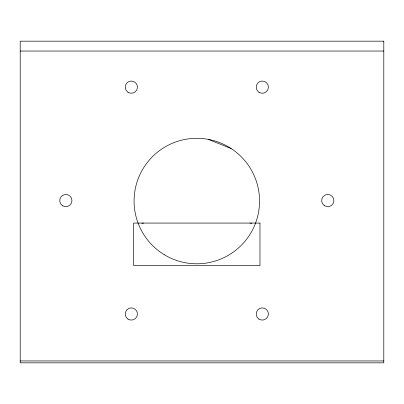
<?xml version="1.0" encoding="UTF-8"?>
<svg xmlns="http://www.w3.org/2000/svg" width="404" height="404" viewBox="0 0 404 404"><rect width="100%" height="100%" fill="white"/><g stroke="black" fill="none" stroke-linecap="round" stroke-linejoin="round"><path stroke-width="0.61" d="M141.94 223.205L143.521 223.079M20.2 51.04L383.8 51.04M20.2 360.944L383.8 360.944M250.111 223.079L251.692 223.205M208.232 139.365L231.149 148.541M383.8 41.173L20.2 41.173L20.2 362.827L383.8 362.827L383.8 41.173M259.979 223.079L133.648 223.079L133.648 265.519L259.979 265.519L259.979 223.079M164.302 254.717A62.741 62.741 0 0 0 259.545 202.384A62.741 62.741 0 0 0 166.599 146.071A62.741 62.741 0 0 0 164.302 254.717M128.028 319.14A6.121 6.121 0 0 0 137.446 314.272A6.121 6.121 0 0 0 128.523 308.55A6.121 6.121 0 0 0 128.028 319.14M258.954 319.109A6.121 6.121 0 0 0 268.413 314.327A6.121 6.121 0 0 0 259.54 308.525A6.121 6.121 0 0 0 258.954 319.109M258.999 92.294A6.121 6.121 0 0 0 268.413 87.426A6.121 6.121 0 0 0 259.489 81.704A6.121 6.121 0 0 0 258.999 92.294M127.982 92.263A6.121 6.121 0 0 0 137.441 87.481A6.121 6.121 0 0 0 128.568 81.679A6.121 6.121 0 0 0 127.982 92.263M62.787 205.863A6.121 6.121 0 0 0 71.968 200.566A6.121 6.121 0 0 0 62.787 195.263A6.121 6.121 0 0 0 62.787 205.863M324.261 205.565A6.121 6.121 0 0 0 333.881 201.111A6.121 6.121 0 0 0 325.215 195.011A6.121 6.121 0 0 0 324.261 205.565"/></g></svg>
